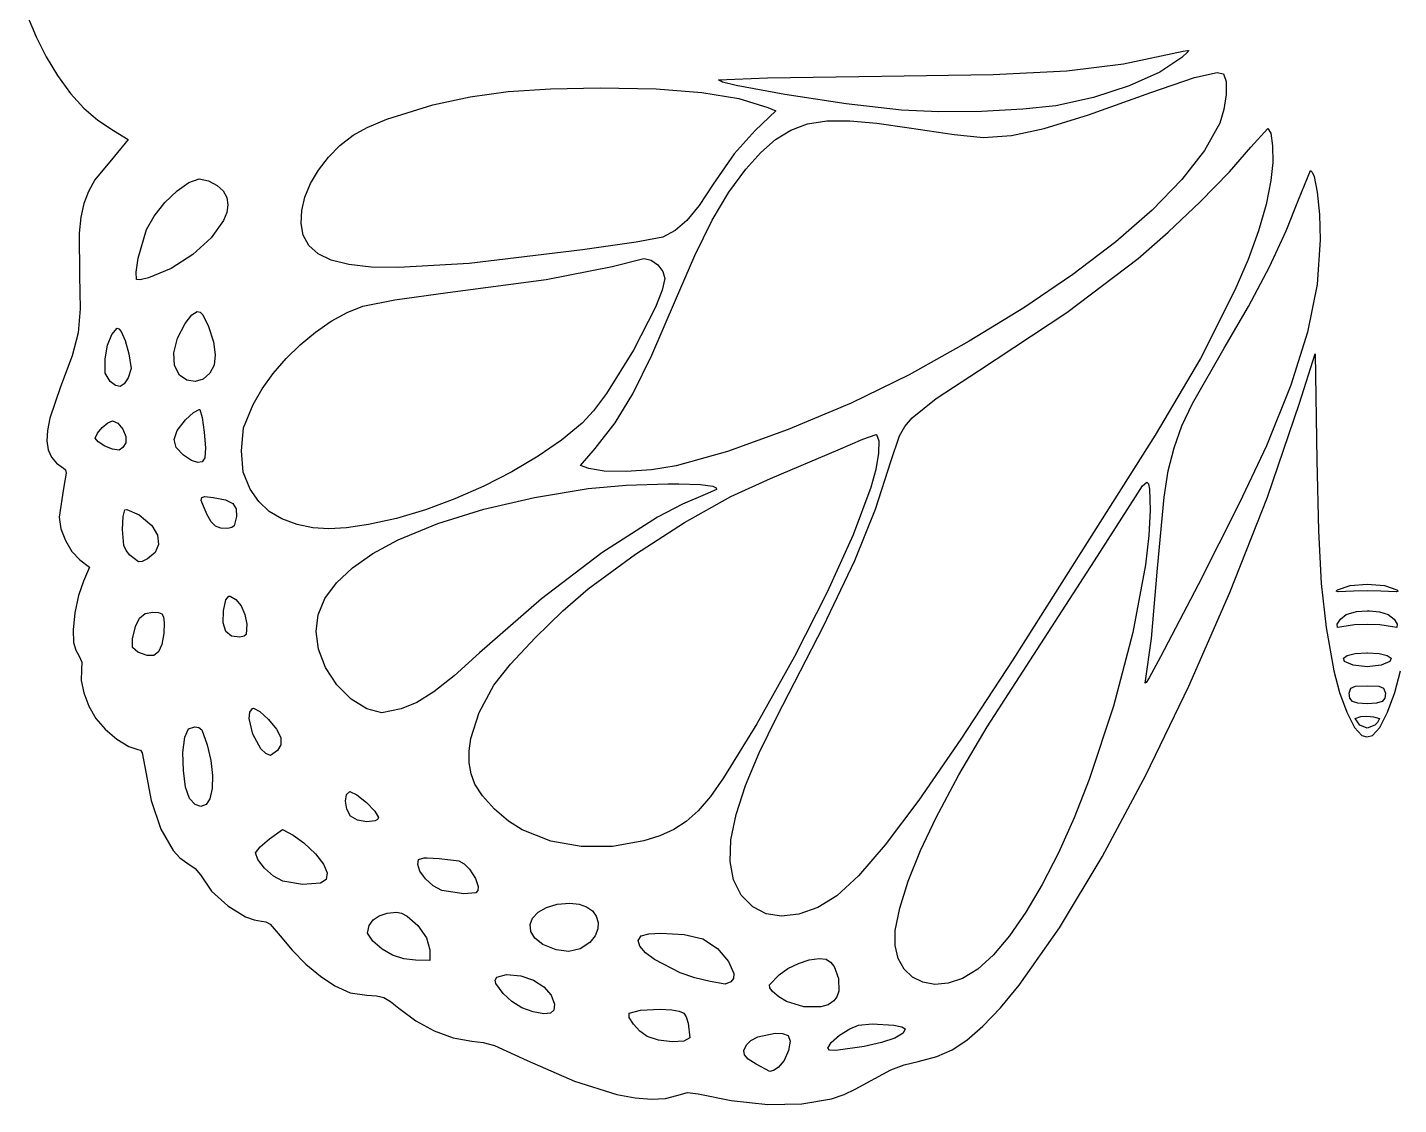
# Model space of a CAD drawing. Extents: x -58 to 268, y 39 to 258.
# Drawn here: x -20.5 to 107.9, y 39.5 to 140.3 of the extents above; entities that cross this region are included whole.
import ezdxf

# ---------------------------------------------------------------- set-up
doc = ezdxf.new("R2010")
doc.units = 0

msp = doc.modelspace()

# ---------------------------------------------------------------- linework, layer by layer
at = {"layer": 'Layer 1'}
for p, q in [((-20.465568, 141.364289), (-19.660379, 139.425101)), ((-19.660379, 139.425101), (-18.717981, 137.564157)), ((-18.717981, 137.564157), (-17.643197, 135.798479)), ((82.164365, 136.910776), (87.775624, 138.082716)), ((87.634513, 137.500632), (85.568586, 136.130642)), ((88.227721, 138.047786), (87.634513, 137.500632)), ((87.775624, 138.082716), (88.163679, 138.162091)), ((88.163679, 138.162091), (88.275292, 138.148373)), ((88.163679, 138.162091), (88.163679, 138.162091)), ((88.275292, 138.148373), (88.227721, 138.047786)), ((69.961877, 135.898924), (76.862657, 136.235087)), ((76.862657, 136.235087), (82.164365, 136.910776)), ((85.568586, 136.130642), (82.702033, 134.838491)), ((-17.643197, 135.798479), (-16.420315, 134.110536)), ((44.242846, 135.410424), (48.828343, 135.592551)), ((44.615743, 135.188915), (44.242846, 135.410424)), ((45.918952, 134.85895), (44.615743, 135.188915)), ((50.467243, 134.014292), (45.918952, 134.85895)), ((48.828343, 135.592551), (59.553402, 135.745563)), ((59.553402, 135.745563), (69.961877, 135.898924)), ((82.702033, 134.838491), (79.351615, 133.746317)), ((84.750554, 134.228618), (88.812596, 135.630166)), ((88.812596, 135.630166), (90.959443, 136.098341)), ((90.959443, 136.098341), (91.550346, 135.94841)), ((90.959443, 136.098341), (90.959443, 136.098341)), ((91.550346, 135.94841), (91.784018, 135.233955)), ((91.784018, 135.233955), (91.786886, 134.017455)), ((-16.420315, 134.110536), (-15.192157, 132.740421)), ((17.502289, 133.073271), (21.005607, 133.809522)), ((21.005607, 133.809522), (24.560706, 134.295475)), ((24.560706, 134.295475), (28.50243, 134.564996)), ((28.50243, 134.564996), (33.165624, 134.651952)), ((33.165624, 134.651952), (38.399024, 134.548638)), ((33.165624, 134.651952), (33.165624, 134.651952)), ((38.399024, 134.548638), (42.692402, 134.21506)), ((42.692402, 134.21506), (46.151453, 133.639112)), ((46.151453, 133.639112), (48.881874, 132.808688)), ((56.189585, 133.157735), (50.467243, 134.014292)), ((79.351615, 133.746317), (75.834096, 132.976257)), ((78.908744, 132.139029), (84.750554, 134.228618)), ((91.786886, 134.017455), (91.583289, 132.6177)), ((-15.192157, 132.740421), (-13.882036, 131.611695)), ((13.200503, 131.720585), (17.502289, 133.073271)), ((49.631527, 132.508827), (47.67361, 130.656743)), ((48.881874, 132.808688), (49.631527, 132.508827)), ((61.387846, 132.570563), (56.189585, 133.157735)), ((64.871817, 132.419723), (61.387846, 132.570563)), ((68.876412, 132.448857), (64.871817, 132.419723)), ((72.748286, 132.640268), (68.876412, 132.448857)), ((75.834096, 132.976257), (72.748286, 132.640268)), ((91.583289, 132.6177), (91.197568, 131.353479)), ((-13.882036, 131.611695), (-12.413266, 130.647924)), ((11.344186, 130.942419), (13.200503, 131.720585)), ((51.018925, 130.703339), (52.597291, 131.273245)), ((52.597291, 131.273245), (54.409067, 131.555524)), ((54.409067, 131.555524), (56.541755, 131.572003)), ((56.541755, 131.572003), (59.082853, 131.344508)), ((59.082853, 131.344508), (62.11986, 130.894868)), ((74.757826, 130.848871), (78.908744, 132.139029)), ((91.197568, 131.353479), (89.772262, 128.785356)), ((-12.413266, 130.647924), (-11.028613, 129.827716)), ((-11.028613, 129.827716), (-12.307433, 128.257854)), ((8.80364, 129.261987), (10.041039, 130.23341)), ((10.041039, 130.23341), (11.344186, 130.942419)), ((47.67361, 130.656743), (45.713411, 128.484851)), ((48.212432, 128.613339), (49.586472, 129.82398)), ((49.586472, 129.82398), (51.018925, 130.703339)), ((62.11986, 130.894868), (66.329709, 130.273144)), ((66.329709, 130.273144), (69.078402, 130.012924)), ((69.078402, 130.012924), (71.685235, 130.194664)), ((71.685235, 130.194664), (74.757826, 130.848871)), ((94.099166, 129.095702), (95.704304, 130.859591)), ((95.704304, 130.859591), (95.987829, 130.401939)), ((95.704304, 130.859591), (95.704304, 130.859591)), ((95.987829, 130.401939), (96.141454, 129.232022)), ((7.713578, 128.155652), (8.80364, 129.261987)), ((45.713411, 128.484851), (43.748957, 125.638479)), ((46.809304, 127.049591), (48.212432, 128.613339)), ((89.772262, 128.785356), (87.649651, 126.056784)), ((92.087005, 126.784345), (94.099166, 129.095702)), ((96.141454, 129.232022), (96.147059, 127.654396)), ((-12.307433, 128.257854), (-14.141693, 126.029606)), ((6.790328, 126.953382), (7.713578, 128.155652)), ((96.147059, 127.654396), (95.986527, 125.973618)), ((-14.141693, 126.029606), (-14.751119, 124.959423)), ((-5.357711, 125.779591), (-4.378752, 126.141188)), ((-4.378752, 126.141188), (-3.505627, 125.938341)), ((-4.378752, 126.141188), (-4.378752, 126.141188)), ((-3.505627, 125.938341), (-2.688316, 125.507353)), ((6.053366, 125.694153), (6.790328, 126.953382)), ((45.216688, 124.89139), (46.809304, 127.049591)), ((87.649651, 126.056784), (84.862287, 123.194048)), ((89.3547, 123.979946), (92.087005, 126.784345)), ((95.986527, 125.973618), (95.528057, 123.718408)), ((98.552985, 124.156813), (99.673054, 126.908479)), ((99.673054, 126.908479), (99.850444, 126.762938)), ((99.673054, 126.908479), (99.673054, 126.908479)), ((99.850444, 126.762938), (100.021465, 126.351055)), ((100.021465, 126.351055), (100.322549, 124.880461)), ((-14.751119, 124.959423), (-15.184604, 123.81943)), ((-7.596555, 123.906194), (-6.456609, 125.019164)), ((-6.456609, 125.019164), (-5.357711, 125.779591)), ((-2.688316, 125.507353), (-2.123059, 125.000367)), ((-2.123059, 125.000367), (-1.794886, 124.400128)), ((5.522169, 124.41694), (6.053366, 125.694153)), ((43.748957, 125.638479), (42.429691, 123.645801)), ((43.660512, 122.261795), (45.216688, 124.89139)), ((100.322549, 124.880461), (100.532601, 122.801099)), ((-15.184604, 123.81943), (-15.464046, 122.535298)), ((-8.607061, 122.629696), (-7.596555, 123.906194)), ((-1.688822, 123.689382), (-1.799144, 122.990577)), ((-1.794886, 124.400128), (-1.688822, 123.689382)), ((5.21621, 123.16072), (5.522169, 124.41694)), ((42.429691, 123.645801), (41.278861, 122.232353)), ((86.355408, 121.129483), (89.3547, 123.979946)), ((95.528057, 123.718408), (94.811344, 121.252318)), ((97.418562, 121.27069), (98.552985, 124.156813)), ((-15.464046, 122.535298), (-15.611342, 121.032701)), ((-9.317641, 121.378688), (-8.607061, 122.629696)), ((-2.114553, 122.227443), (-3.267284, 120.612197)), ((-1.799144, 122.990577), (-2.114553, 122.227443)), ((5.154967, 121.964468), (5.21621, 123.16072)), ((41.278861, 122.232353), (40.185684, 121.280631)), ((42.029497, 118.956932), (43.660512, 122.261795)), ((84.862287, 123.194048), (81.442719, 120.223434)), ((100.532601, 122.801099), (100.607916, 120.417368)), ((-15.611342, 121.032701), (-15.597086, 117.074799)), ((-10.080015, 118.69046), (-9.317641, 121.378688)), ((5.357914, 120.86716), (5.154967, 121.964468)), ((5.87678, 119.894927), (5.357914, 120.86716)), ((40.185684, 121.280631), (39.039374, 120.673132)), ((83.542291, 118.679938), (86.355408, 121.129483)), ((94.811344, 121.252318), (93.837448, 118.577424)), ((95.833474, 117.896552), (97.418562, 121.27069)), ((-3.267284, 120.612197), (-4.960314, 119.051672)), ((6.745899, 119.114822), (5.87678, 119.894927)), ((31.514433, 119.475307), (20.888956, 118.194868)), ((36.534873, 120.203389), (31.514433, 119.475307)), ((39.039374, 120.673132), (36.534873, 120.203389)), ((81.442719, 120.223434), (77.423497, 117.171229)), ((100.607916, 120.417368), (100.314225, 116.239291)), ((-10.285099, 117.400358), (-10.080015, 118.69046)), ((-4.960314, 119.051672), (-7.006947, 117.753896)), ((7.99336, 118.521953), (6.745899, 119.114822)), ((9.647255, 118.111425), (7.99336, 118.521953)), ((20.888956, 118.194868), (14.286701, 117.817823)), ((34.294513, 117.921466), (37.125554, 118.635841)), ((37.125554, 118.635841), (37.284304, 118.662299)), ((37.284304, 118.662299), (37.939573, 118.507032)), ((37.284304, 118.662299), (37.284304, 118.662299)), ((37.939573, 118.507032), (38.569332, 118.067747)), ((40.21236, 114.772924), (42.029497, 118.956932)), ((76.853986, 113.632282), (83.542291, 118.679938)), ((93.837448, 118.577424), (92.607434, 115.6958)), ((-15.597086, 117.074799), (-15.531231, 113.95607)), ((-10.261322, 116.695563), (-10.285099, 117.400358)), ((-9.124492, 116.867812), (-9.899252, 116.665095)), ((-7.006947, 117.753896), (-9.124492, 116.867812)), ((11.735672, 117.878346), (9.647255, 118.111425)), ((14.286701, 117.817823), (11.735672, 117.878346)), ((28.114484, 116.704894), (34.294513, 117.921466)), ((38.569332, 118.067747), (39.041647, 117.460512)), ((39.041647, 117.460512), (39.224582, 116.801396)), ((77.423497, 117.171229), (72.83717, 114.063718)), ((93.872916, 114.184298), (95.833474, 117.896552)), ((-9.899252, 116.665095), (-10.261322, 116.695563)), ((18.9134, 115.487299), (28.114484, 116.704894)), ((38.989707, 115.699886), (38.360747, 114.107129)), ((39.224582, 116.801396), (38.989707, 115.699886)), ((92.607434, 115.6958), (89.383297, 109.320656)), ((100.314225, 116.239291), (99.416993, 111.782162)), ((10.931803, 114.217299), (13.943041, 114.812822)), ((13.943041, 114.812822), (18.9134, 115.487299)), ((38.007093, 109.631977), (40.21236, 114.772924)), ((-15.531231, 113.95607), (-15.711862, 111.726695)), ((-5.68403, 112.594521), (-5.062682, 113.38568)), ((-5.062682, 113.38568), (-4.57278, 113.705771)), ((-4.57278, 113.705771), (-4.301319, 113.659347)), ((-4.57278, 113.705771), (-4.57278, 113.705771)), ((-4.301319, 113.659347), (-4.045187, 113.412372)), ((-4.045187, 113.412372), (-3.514447, 112.312299)), ((7.987976, 112.793838), (9.473792, 113.619361)), ((9.473792, 113.619361), (10.931803, 114.217299)), ((38.360747, 114.107129), (36.289221, 110.092183)), ((72.83717, 114.063718), (67.716289, 110.927188)), ((68.610971, 108.149521), (76.853986, 113.632282)), ((91.612082, 110.283827), (93.872916, 114.184298)), ((-15.711862, 111.726695), (-16.278282, 109.569636)), ((-12.563197, 111.553827), (-12.069308, 112.144729)), ((-12.069308, 112.144729), (-11.897049, 112.089296)), ((-12.069308, 112.144729), (-12.069308, 112.144729)), ((-11.897049, 112.089296), (-11.681252, 111.827229)), ((-11.681252, 111.827229), (-11.314215, 111.009606)), ((-6.399618, 111.231085), (-5.68403, 112.594521)), ((-3.514447, 112.312299), (-3.051581, 110.861857)), ((5.088417, 110.599208), (6.513228, 111.775523)), ((6.513228, 111.775523), (7.987976, 112.793838)), ((99.416993, 111.782162), (97.858452, 106.822809)), ((-13.198197, 109.27841), (-12.960633, 110.563276)), ((-12.960633, 110.563276), (-12.563197, 111.553827)), ((-11.314215, 111.009606), (-10.958058, 109.763479)), ((-6.741467, 109.858024), (-6.399618, 111.231085)), ((-3.051581, 110.861857), (-2.874211, 109.665535)), ((3.752415, 109.299685), (5.088417, 110.599208)), ((67.716289, 110.927188), (62.093402, 107.787924)), ((-16.278282, 109.569636), (-17.369794, 106.667854)), ((-13.184191, 107.946957), (-13.198197, 109.27841)), ((-10.958058, 109.763479), (-10.753648, 108.370526)), ((-6.691299, 108.642742), (-6.741467, 109.858024)), ((-2.874211, 109.665535), (-2.981682, 108.696779)), ((2.544092, 107.911748), (3.752415, 109.299685)), ((36.289221, 110.092183), (33.747302, 106.045177)), ((36.238136, 106.007735), (38.007093, 109.631977)), ((89.383297, 109.320656), (85.147429, 102.143479)), ((88.628761, 105.095862), (91.612082, 110.283827)), ((98.667638, 105.142091), (100.131666, 109.763479)), ((100.131666, 109.763479), (100.272777, 99.779868)), ((-12.704308, 107.170563), (-13.184191, 107.946957)), ((-10.753648, 108.370526), (-11.019794, 107.496882)), ((-6.230836, 107.752646), (-6.691299, 108.642742)), ((-3.373336, 107.929035), (-4.018115, 107.377155)), ((-2.981682, 108.696779), (-3.373336, 107.929035)), ((1.50232, 106.470188), (2.544092, 107.911748)), ((64.633935, 105.568983), (68.610971, 108.149521)), ((-17.369794, 106.667854), (-18.352532, 103.74115)), ((-12.211308, 106.777464), (-12.704308, 107.170563)), ((-11.795154, 106.695377), (-12.211308, 106.777464)), ((-11.412448, 106.932463), (-11.795154, 106.695377)), ((-11.019794, 107.496882), (-11.412448, 106.932463)), ((-5.529319, 107.284307), (-6.230836, 107.752646)), ((-4.764261, 107.160694), (-5.529319, 107.284307)), ((-4.018115, 107.377155), (-4.764261, 107.160694)), ((62.093402, 107.787924), (56.668769, 105.135511)), ((97.858452, 106.822809), (95.580832, 101.138063)), ((0.66597, 105.009799), (1.50232, 106.470188)), ((33.747302, 106.045177), (32.530352, 104.412345)), ((34.579954, 103.297841), (36.238136, 106.007735)), ((62.391458, 103.76914), (64.633935, 105.568983)), ((-5.657572, 103.56341), (-4.903551, 104.267285)), ((-4.903551, 104.267285), (-4.396391, 104.551188)), ((-4.396391, 104.551188), (-4.334655, 104.533549)), ((-4.396391, 104.551188), (-4.396391, 104.551188)), ((-4.334655, 104.533549), (-4.110363, 103.798198)), ((-0.239889, 102.823023), (0.66597, 105.009799)), ((32.530352, 104.412345), (31.472291, 103.254729)), ((56.668769, 105.135511), (50.769079, 102.654489)), ((87.638625, 102.994084), (88.628761, 105.095862)), ((95.645278, 96.34418), (98.667638, 105.142091)), ((-18.352532, 103.74115), (-18.583026, 102.579515)), ((-13.917175, 102.314025), (-13.466237, 102.847517)), ((-13.466237, 102.847517), (-12.929786, 103.295779)), ((-12.929786, 103.295779), (-12.483822, 103.484035)), ((-12.483822, 103.484035), (-11.993602, 103.253286)), ((-12.483822, 103.484035), (-12.483822, 103.484035)), ((-11.993602, 103.253286), (-11.5452, 102.696725)), ((-6.44644, 102.559792), (-5.657572, 103.56341)), ((-4.110363, 103.798198), (-3.910567, 102.412244)), ((-0.418822, 100.679452), (-0.239889, 102.823023)), ((31.472291, 103.254729), (29.562623, 101.681838)), ((32.707013, 100.899938), (34.579954, 103.297841)), ((61.212626, 102.06046), (61.711018, 102.946501)), ((61.711018, 102.946501), (62.391458, 103.76914)), ((86.904998, 100.962627), (87.638625, 102.994084)), ((-18.583026, 102.579515), (-18.638591, 101.594631)), ((-18.638591, 101.594631), (-18.518469, 100.7682)), ((-14.1066, 101.870077), (-13.917175, 102.314025)), ((-13.846793, 101.50125), (-14.1066, 101.870077)), ((-13.227837, 101.109134), (-13.846793, 101.50125)), ((-11.5452, 102.696725), (-11.259633, 102.017882)), ((-11.259633, 102.017882), (-11.257919, 101.420285)), ((-6.739439, 101.724968), (-6.44644, 102.559792)), ((-6.540011, 100.984748), (-6.739439, 101.724968)), ((-3.910567, 102.412244), (-3.799342, 100.960258)), ((29.562623, 101.681838), (27.347433, 100.154553)), ((50.769079, 102.654489), (45.078929, 100.612494)), ((55.443541, 100.750007), (57.768458, 101.769241)), ((57.768458, 101.769241), (59.006596, 102.187577)), ((59.006596, 102.187577), (59.041874, 102.187577)), ((59.006596, 102.187577), (59.006596, 102.187577)), ((59.041874, 102.187577), (59.256635, 101.614209)), ((59.256635, 101.614209), (59.228662, 100.456982)), ((60.426527, 99.75341), (61.212626, 102.06046)), ((85.147429, 102.143479), (71.821245, 81.108156)), ((-18.518469, 100.7682), (-18.221901, 100.081928)), ((-12.490433, 100.815266), (-13.227837, 101.109134)), ((-11.87528, 100.741188), (-12.490433, 100.815266)), ((-11.532839, 100.966493), (-11.87528, 100.741188)), ((-11.257919, 101.420285), (-11.532839, 100.966493)), ((-5.8516, 100.264938), (-6.540011, 100.984748)), ((-5.113909, 99.773844), (-5.8516, 100.264938)), ((-3.799342, 100.960258), (-3.840766, 100.026813)), ((-0.269787, 98.668303), (-0.418822, 100.679452)), ((27.347433, 100.154553), (24.895103, 98.70531)), ((31.331179, 99.303618), (32.707013, 100.899938)), ((45.078929, 100.612494), (40.282916, 99.27716)), ((49.111179, 98.077716), (55.443541, 100.750007)), ((59.228662, 100.456982), (58.979412, 98.923716)), ((86.369495, 98.808129), (86.904998, 100.962627)), ((95.580832, 101.138063), (93.029262, 95.803734)), ((-18.221901, 100.081928), (-17.748128, 99.517518)), ((-17.748128, 99.517518), (-17.096391, 99.056674)), ((-17.096391, 99.056674), (-16.897314, 98.879412)), ((-16.897314, 98.879412), (-16.829811, 98.572241)), ((-4.520174, 99.56862), (-5.113909, 99.773844)), ((-4.089443, 99.652024), (-4.520174, 99.56862)), ((-3.840766, 100.026813), (-4.089443, 99.652024)), ((32.107291, 99.012577), (31.331179, 99.303618)), ((33.544264, 98.758278), (32.107291, 99.012577)), ((37.970896, 98.901603), (35.611739, 98.724964)), ((40.282916, 99.27716), (37.970896, 98.901603)), ((58.979412, 98.923716), (58.530346, 97.222229)), ((58.966861, 95.213188), (60.426527, 99.75341)), ((100.272777, 99.779868), (100.423461, 93.186834)), ((-16.829811, 98.572241), (-17.087572, 97.134035)), ((0.401387, 97.081118), (-0.269787, 98.668303)), ((24.895103, 98.70531), (22.274018, 97.366546)), ((35.611739, 98.724964), (33.544264, 98.758278)), ((45.393346, 96.399877), (49.111179, 98.077716)), ((83.941946, 97.399315), (84.353679, 97.742577)), ((84.353679, 97.742577), (84.514854, 97.574127)), ((84.353679, 97.742577), (84.353679, 97.742577)), ((85.973735, 96.337231), (86.369495, 98.808129)), ((-17.087572, 97.134035), (-17.484447, 94.452924)), ((-4.1338, 96.291142), (-3.840766, 96.393202)), ((-3.840766, 96.393202), (-3.064655, 96.313827)), ((-3.840766, 96.393202), (-3.840766, 96.393202)), ((-3.064655, 96.313827), (-1.914671, 96.071513)), ((1.197637, 95.911053), (0.401387, 97.081118)), ((22.274018, 97.366546), (19.55256, 96.170697)), ((22.282583, 95.205208), (27.034259, 96.31235)), ((27.034259, 96.31235), (32.036735, 97.134035)), ((32.036735, 97.134035), (35.59793, 97.448706)), ((35.59793, 97.448706), (39.497985, 97.583827)), ((39.497985, 97.583827), (40.521041, 97.583827)), ((39.497985, 97.583827), (39.497985, 97.583827)), ((40.521041, 97.583827), (42.554884, 97.516455)), ((43.008124, 96.587229), (40.881597, 95.677931)), ((41.050892, 93.961195), (45.393346, 96.399877)), ((42.554884, 97.516455), (43.713679, 97.345702)), ((44.071657, 97.057093), (43.008124, 96.587229)), ((43.713679, 97.345702), (44.044182, 97.196729)), ((44.044182, 97.196729), (44.071657, 97.057093)), ((58.530346, 97.222229), (56.873638, 92.791545)), ((79.458888, 90.360702), (83.286527, 96.366743)), ((83.286527, 96.366743), (83.941946, 97.399315)), ((84.514854, 97.574127), (84.611597, 97.087014)), ((84.611597, 97.087014), (84.671179, 95.105563)), ((85.367916, 89.672785), (85.973735, 96.337231)), ((92.142462, 87.416174), (95.645278, 96.34418)), ((-11.495374, 94.533698), (-11.328475, 95.132021)), ((-11.328475, 95.132021), (-11.143266, 95.167299)), ((-11.143266, 95.167299), (-10.006561, 94.685836)), ((-11.143266, 95.167299), (-11.143266, 95.167299)), ((-4.193817, 96.010194), (-4.1338, 96.291142)), ((-3.673197, 94.752785), (-4.193817, 96.010194)), ((-1.914671, 96.071513), (-1.234193, 95.743573)), ((-1.234193, 95.743573), (-0.92655, 95.248763)), ((-0.92655, 95.248763), (-0.895072, 94.505841)), ((2.167667, 94.992278), (1.197637, 95.911053)), ((16.799114, 95.150199), (14.082063, 94.337491)), ((19.55256, 96.170697), (16.799114, 95.150199)), ((17.962983, 93.860831), (22.282583, 95.205208)), ((40.881597, 95.677931), (38.532114, 94.445535)), ((57.002657, 90.389406), (58.966861, 95.213188)), ((84.671179, 95.105563), (84.560958, 92.744271)), ((93.029262, 95.803734), (89.157053, 88.122482)), ((-17.484447, 94.452924), (-17.330083, 93.372321)), ((-11.5666, 93.297577), (-11.495374, 94.533698)), ((-10.006561, 94.685836), (-8.814933, 93.667993)), ((-3.251557, 94.024288), (-3.673197, 94.752785)), ((-2.843897, 93.600929), (-3.251557, 94.024288)), ((-0.895072, 94.505841), (-1.095435, 93.646225)), ((3.354784, 94.293305), (2.167667, 94.992278)), ((4.802289, 93.782646), (3.354784, 94.293305)), ((6.271437, 93.475324), (4.802289, 93.782646)), ((11.469789, 93.765007), (9.42503, 93.46689)), ((14.082063, 94.337491), (11.469789, 93.765007)), ((14.256734, 92.327438), (17.962983, 93.860831)), ((38.532114, 94.445535), (33.315967, 91.117651)), ((36.472175, 90.996677), (41.050892, 93.961195)), ((-17.330083, 93.372321), (-16.912961, 92.261331)), ((-11.436174, 91.793337), (-11.5666, 93.297577)), ((-8.814933, 93.667993), (-8.284201, 92.76224)), ((-8.284201, 92.76224), (-8.180638, 91.898123)), ((-2.354794, 93.418358), (-2.843897, 93.600929)), ((-1.688822, 93.412229), (-2.354794, 93.418358)), ((-1.323133, 93.478759), (-1.688822, 93.412229)), ((-1.095435, 93.646225), (-1.323133, 93.478759)), ((7.752298, 93.370201), (6.271437, 93.475324)), ((9.42503, 93.46689), (7.752298, 93.370201)), ((56.873638, 92.791545), (54.439581, 87.422993)), ((84.560958, 92.744271), (84.242409, 89.996863)), ((100.423461, 93.186834), (100.699221, 88.233849)), ((-16.912961, 92.261331), (-16.296513, 91.249541)), ((-16.296513, 91.249541), (-15.544169, 90.466535)), ((-11.223914, 91.334254), (-11.436174, 91.793337)), ((-10.869863, 90.916327), (-11.223914, 91.334254)), ((-8.180638, 91.898123), (-8.495647, 91.138421)), ((11.894425, 91.051757), (14.256734, 92.327438)), ((-15.544169, 90.466535), (-14.653405, 89.769799)), ((-10.056559, 90.269556), (-10.869863, 90.916327)), ((-9.714917, 90.3084), (-10.056559, 90.269556)), ((-9.220627, 90.54591), (-9.714917, 90.3084)), ((-8.495647, 91.138421), (-9.220627, 90.54591)), ((9.963938, 89.713878), (11.894425, 91.051757)), ((33.315967, 91.117651), (27.663051, 86.81598)), ((32.045554, 87.741327), (36.472175, 90.996677)), ((54.080301, 84.265838), (57.002657, 90.389406)), ((69.419223, 74.831254), (79.458888, 90.360702)), ((84.242409, 89.996863), (83.053012, 83.664811)), ((-14.653405, 89.769799), (-15.21785, 88.48216)), ((8.46541, 88.314057), (9.963938, 89.713878)), ((84.799386, 83.114725), (85.367916, 89.672785)), ((-15.21785, 88.48216), (-15.671182, 87.127427)), ((7.398977, 86.852548), (8.46541, 88.314057)), ((29.666685, 85.683268), (32.045554, 87.741327)), ((54.439581, 87.422993), (51.378615, 81.428678)), ((89.157053, 88.122482), (85.654668, 81.39718)), ((88.301701, 78.638324), (92.142462, 87.416174)), ((100.699221, 88.233849), (101.165249, 84.130419)), ((102.101754, 87.536464), (102.221874, 87.670771)), ((102.290022, 87.468663), (102.101754, 87.536464)), ((102.221874, 87.670771), (103.397981, 88.058356)), ((103.721179, 87.520841), (102.290022, 87.468663)), ((103.397981, 88.058356), (104.999999, 88.199938)), ((104.988659, 87.557323), (103.721179, 87.520841)), ((106.278818, 87.520841), (104.988659, 87.557323)), ((104.999999, 88.199938), (106.602016, 88.058356)), ((104.999999, 88.199938), (104.999999, 88.199938)), ((107.709975, 87.468663), (106.278818, 87.520841)), ((106.602016, 88.058356), (107.778124, 87.670771)), ((107.898244, 87.536464), (107.709975, 87.468663)), ((107.778124, 87.670771), (107.898244, 87.536464)), ((-15.671182, 87.127427), (-16.012855, 85.501374)), ((-2.112155, 85.704035), (-1.897317, 86.730505)), ((-1.897317, 86.730505), (-1.591808, 87.071049)), ((-1.591808, 87.071049), (-1.477155, 87.062229)), ((-1.591808, 87.071049), (-1.591808, 87.071049)), ((-1.477155, 87.062229), (-0.940889, 86.760458)), ((-0.940889, 86.760458), (-0.4584, 86.144959)), ((-0.4584, 86.144959), (-0.097232, 85.331046)), ((6.764777, 85.329606), (7.398977, 86.852548)), ((27.663051, 86.81598), (21.876734, 81.752924)), ((-16.012855, 85.501374), (-16.190741, 83.92594)), ((-10.355455, 84.230684), (-9.973445, 85.000483)), ((-9.973445, 85.000483), (-9.444331, 85.429732)), ((-9.444331, 85.429732), (-8.735558, 85.562924)), ((-8.735558, 85.562924), (-8.192259, 85.538249)), ((-8.735558, 85.562924), (-8.735558, 85.562924)), ((-8.192259, 85.538249), (-7.885988, 85.414811)), ((-7.885988, 85.414811), (-7.735508, 85.118484)), ((-7.735508, 85.118484), (-7.659586, 84.575146)), ((-2.140647, 84.57395), (-2.112155, 85.704035)), ((-0.097232, 85.331046), (0.075067, 84.434035)), ((6.562947, 83.745486), (6.764777, 85.329606)), ((27.089308, 83.171813), (29.666685, 85.683268)), ((102.197299, 84.451047), (102.487345, 84.923603)), ((102.487345, 84.923603), (103.024443, 85.342438)), ((103.024443, 85.342438), (103.995535, 85.637924)), ((103.995535, 85.637924), (104.999999, 85.704035)), ((104.999999, 85.704035), (105.211666, 85.695216)), ((104.999999, 85.704035), (104.999999, 85.704035)), ((105.211666, 85.695216), (105.211666, 85.704035)), ((105.211666, 85.704035), (106.159532, 85.608339)), ((106.159532, 85.608339), (106.975554, 85.342438)), ((106.975554, 85.342438), (107.512652, 84.923603)), ((107.512652, 84.923603), (107.802698, 84.451047)), ((-16.190741, 83.92594), (-16.152711, 82.723063)), ((-10.622919, 83.075841), (-10.355455, 84.230684)), ((-7.685109, 83.566645), (-7.880072, 82.529035)), ((-7.659586, 84.575146), (-7.685109, 83.566645)), ((-1.882733, 83.769334), (-2.140647, 84.57395)), ((-1.353679, 83.312502), (-1.882733, 83.769334)), ((0.021223, 83.475196), (-0.184259, 83.302909)), ((0.075067, 84.434035), (0.021223, 83.475196)), ((6.793623, 82.100442), (6.562947, 83.745486)), ((49.746179, 75.826257), (54.080301, 84.265838)), ((83.053012, 83.664811), (81.248359, 76.751642)), ((101.165249, 84.130419), (101.886735, 80.086049)), ((102.223811, 84.133145), (102.197299, 84.451047)), ((102.636388, 84.178271), (102.223811, 84.133145)), ((103.808295, 84.385649), (102.636388, 84.178271)), ((104.999999, 84.416396), (103.808295, 84.385649)), ((106.193224, 84.392611), (104.999999, 84.416396)), ((107.36361, 84.178271), (106.193224, 84.392611)), ((107.776186, 84.133145), (107.36361, 84.178271)), ((107.802698, 84.451047), (107.776186, 84.133145)), ((-16.152711, 82.723063), (-15.933121, 82.009308)), ((-10.621219, 82.264663), (-10.622919, 83.075841)), ((-10.111391, 81.832299), (-10.621219, 82.264663)), ((-7.880072, 82.529035), (-8.190068, 81.848901)), ((-0.568752, 83.225771), (-1.353679, 83.312502)), ((-0.184259, 83.302909), (-0.568752, 83.225771)), ((24.785194, 80.689542), (27.089308, 83.171813)), ((84.212568, 78.930702), (84.799386, 83.114725)), ((-15.933121, 82.009308), (-15.614725, 81.453063)), ((-15.614725, 81.453063), (-15.373555, 80.897183)), ((-15.373555, 80.897183), (-15.394238, 80.156604)), ((-9.261042, 81.515733), (-10.111391, 81.832299)), ((-8.635496, 81.5162), (-9.261042, 81.515733)), ((-8.190068, 81.848901), (-8.635496, 81.5162)), ((7.456942, 80.394729), (6.793623, 82.100442)), ((21.876734, 81.752924), (19.496353, 79.612623)), ((51.378615, 81.428678), (47.841179, 75.120702)), ((71.821245, 81.108156), (66.932075, 73.669216)), ((85.654668, 81.39718), (84.570429, 79.425159)), ((102.770731, 81.258261), (103.122875, 81.513064)), ((102.874513, 80.941535), (102.770731, 81.258261)), ((103.693862, 80.614993), (102.874513, 80.941535)), ((103.122875, 81.513064), (103.875594, 81.684949)), ((103.875594, 81.684949), (104.973541, 81.752924)), ((104.973541, 81.752924), (105.026457, 81.752924)), ((104.973541, 81.752924), (104.973541, 81.752924)), ((105.026457, 81.752924), (106.124403, 81.684949)), ((106.124403, 81.684949), (106.877123, 81.513064)), ((107.125485, 80.941535), (106.305924, 80.615146)), ((106.877123, 81.513064), (107.229267, 81.258261)), ((107.229267, 81.258261), (107.125485, 80.941535)), ((-15.394238, 80.156604), (-15.424064, 79.162404)), ((8.52375, 78.762396), (7.456942, 80.394729)), ((19.496353, 79.612623), (17.586543, 78.102713)), ((23.226109, 78.719035), (24.785194, 80.689542)), ((101.886735, 80.086049), (102.413962, 78.037748)), ((104.999999, 80.438827), (103.693862, 80.614993)), ((106.305924, 80.615146), (104.999999, 80.438827)), ((107.586035, 78.037748), (108.113263, 80.086049)), ((-15.424064, 79.162404), (-15.186974, 77.997962)), ((9.859461, 77.427038), (8.52375, 78.762396)), ((21.824177, 76.169187), (23.226109, 78.719035)), ((84.287494, 78.967431), (84.212568, 78.930702)), ((84.265507, 70.290885), (88.301701, 78.638324)), ((84.570429, 79.425159), (84.287494, 78.967431)), ((103.297846, 77.969382), (103.465703, 78.458891)), ((103.465703, 78.458891), (103.897249, 78.648216)), ((103.897249, 78.648216), (104.999999, 78.657299)), ((104.999999, 78.657299), (106.093882, 78.642418)), ((104.999999, 78.657299), (104.999999, 78.657299)), ((106.093882, 78.642418), (106.508929, 78.459194)), ((106.508929, 78.459194), (106.702152, 77.969382)), ((-15.186974, 77.997962), (-14.716173, 76.775133)), ((11.31242, 76.510578), (9.859461, 77.427038)), ((15.98518, 77.108221), (14.530137, 76.514174)), ((17.586543, 78.102713), (15.98518, 77.108221)), ((102.413962, 78.037748), (103.086845, 76.197209)), ((103.363357, 77.503157), (103.297846, 77.969382)), ((103.614391, 77.212774), (103.363357, 77.503157)), ((104.13269, 77.055957), (103.614391, 77.212774)), ((104.999999, 76.990424), (104.13269, 77.055957)), ((105.867307, 77.055957), (104.999999, 76.990424)), ((106.385607, 77.212774), (105.867307, 77.055957)), ((106.63664, 77.503157), (106.385607, 77.212774)), ((106.702152, 77.969382), (106.63664, 77.503157)), ((106.913153, 76.197209), (107.586035, 78.037748)), ((-14.716173, 76.775133), (-14.044863, 75.605771)), ((0.297889, 75.613452), (0.353329, 76.190769)), ((0.353329, 76.190769), (0.604234, 76.549452)), ((0.604234, 76.549452), (0.701248, 76.57591)), ((0.701248, 76.57591), (1.311236, 76.260767)), ((0.701248, 76.57591), (0.701248, 76.57591)), ((1.311236, 76.260767), (2.114703, 75.51838)), ((12.73097, 76.134938), (11.31242, 76.510578)), ((14.530137, 76.514174), (12.73097, 76.134938)), ((21.045914, 73.728866), (21.824177, 76.169187)), ((48.061544, 72.400616), (49.746179, 75.826257)), ((81.248359, 76.751642), (78.973818, 69.899591)), ((103.086845, 76.197209), (103.812312, 74.78194)), ((103.862291, 75.605771), (104.39085, 75.796053)), ((104.39085, 75.796053), (104.975987, 75.823525)), ((104.975987, 75.823525), (105.580154, 75.779898)), ((105.580154, 75.779898), (106.137707, 75.605771)), ((106.187686, 74.78194), (106.913153, 76.197209)), ((-14.044863, 75.605771), (-13.184809, 74.620179)), ((-13.184809, 74.620179), (-12.079411, 73.688262)), ((-5.719308, 73.850702), (-5.37597, 74.639981)), ((-5.37597, 74.639981), (-4.775627, 74.838479)), ((-4.775627, 74.838479), (-4.400798, 74.781409)), ((-4.775627, 74.838479), (-4.775627, 74.838479)), ((-4.400798, 74.781409), (-4.128241, 74.545179)), ((-4.128241, 74.545179), (-3.62028, 73.145146)), ((0.6468, 74.131421), (0.297889, 75.613452)), ((2.114703, 75.51838), (2.850853, 74.616841)), ((2.850853, 74.616841), (3.258887, 73.824243)), ((47.841179, 75.120702), (44.730767, 70.046027)), ((66.761519, 70.335767), (69.419223, 74.831254)), ((103.812312, 74.78194), (104.497291, 74.009452)), ((104.311732, 74.989955), (103.862291, 75.605771)), ((105.008818, 74.697368), (104.311732, 74.989955)), ((105.709248, 74.990164), (105.008818, 74.697368)), ((105.502707, 74.009452), (106.187686, 74.78194)), ((105.974969, 75.241107), (105.709248, 74.990164)), ((106.137707, 75.605771), (105.974969, 75.241107)), ((106.137707, 75.605771), (106.137707, 75.605771)), ((-12.079411, 73.688262), (-10.977782, 72.994109)), ((-5.898647, 72.437727), (-5.719308, 73.850702)), ((1.397762, 72.760386), (0.6468, 74.131421)), ((3.258887, 73.824243), (3.275598, 73.155868)), ((20.895168, 72.573173), (21.045914, 73.728866)), ((66.932075, 73.669216), (63.003505, 67.971751)), ((104.497291, 74.009452), (104.950881, 73.890094)), ((104.950881, 73.890094), (105.502707, 74.009452)), ((-10.977782, 72.994109), (-10.12903, 72.721813)), ((-10.12903, 72.721813), (-9.889068, 72.645385)), ((-9.889068, 72.645385), (-9.71077, 72.382773)), ((-9.71077, 72.382773), (-9.458752, 71.099035)), ((-5.864571, 70.746043), (-5.898647, 72.437727)), ((-3.62028, 73.145146), (-3.296691, 71.681959)), ((1.844884, 72.321811), (1.397762, 72.760386)), ((2.297567, 72.157368), (1.844884, 72.321811)), ((2.967845, 72.624799), (2.297567, 72.157368)), ((3.275598, 73.155868), (2.967845, 72.624799)), ((20.905751, 71.472935), (20.895168, 72.573173)), ((46.779768, 69.338158), (48.061544, 72.400616)), ((-9.458752, 71.099035), (-8.875667, 67.922833)), ((-5.64762, 69.173529), (-5.864571, 70.746043)), ((-3.296691, 71.681959), (-3.143706, 70.278852)), ((21.079468, 70.437511), (20.905751, 71.472935)), ((-3.143706, 70.278852), (-3.167271, 69.043301)), ((21.418123, 69.476257), (21.079468, 70.437511)), ((22.147229, 68.357429), (21.418123, 69.476257)), ((44.730767, 70.046027), (43.485989, 68.294076)), ((45.899451, 66.627751), (46.779768, 69.338158)), ((64.606943, 66.283618), (66.761519, 70.335767)), ((78.973818, 69.899591), (77.549777, 66.305045)), ((80.176394, 62.654108), (84.265507, 70.290885)), ((-5.278336, 68.118063), (-5.64762, 69.173529)), ((-4.76266, 67.567683), (-5.278336, 68.118063)), ((-3.373336, 68.082785), (-3.73442, 67.548688)), ((-3.167271, 69.043301), (-3.373336, 68.082785)), ((9.318177, 67.868302), (9.416083, 68.504237)), ((9.416083, 68.504237), (9.741178, 68.770702)), ((9.741178, 68.770702), (10.393952, 68.46242)), ((9.741178, 68.770702), (9.741178, 68.770702)), ((10.393952, 68.46242), (11.289601, 67.746505)), ((23.279159, 67.124815), (22.147229, 68.357429)), ((43.485989, 68.294076), (42.344251, 66.958048)), ((-8.875667, 67.922833), (-7.972161, 65.242851)), ((-4.222775, 67.377439), (-4.76266, 67.567683)), ((-3.73442, 67.548688), (-4.222775, 67.377439)), ((9.442796, 67.108098), (9.318177, 67.868302)), ((9.785275, 66.468827), (9.442796, 67.108098)), ((11.289601, 67.746505), (12.081316, 66.936351)), ((12.081316, 66.936351), (12.422289, 66.345354)), ((24.591821, 65.99195), (23.279159, 67.124815)), ((42.344251, 66.958048), (41.22762, 65.957191)), ((63.003505, 67.971751), (59.869023, 63.782511)), ((10.439018, 66.097255), (9.785275, 66.468827)), ((11.318635, 65.942501), (10.439018, 66.097255)), ((12.090826, 66.020042), (11.318635, 65.942501)), ((12.33248, 66.150759), (12.090826, 66.020042)), ((12.422289, 66.345354), (12.33248, 66.150759)), ((25.863123, 65.172368), (24.591821, 65.99195)), ((41.22762, 65.957191), (40.058162, 65.210753)), ((45.419194, 64.258264), (45.899451, 66.627751)), ((63.166141, 63.245161), (64.606943, 66.283618)), ((77.549777, 66.305045), (76.074853, 63.0187)), ((-7.972161, 65.242851), (-6.828582, 63.242003)), ((1.320433, 63.602241), (2.200553, 64.343341)), ((2.200553, 64.343341), (3.417637, 65.225285)), ((3.417637, 65.225285), (4.405414, 64.687299)), ((3.417637, 65.225285), (3.417637, 65.225285)), ((4.405414, 64.687299), (5.427687, 63.954922)), ((28.548161, 64.1346), (25.863123, 65.172368)), ((38.757942, 64.637984), (37.249027, 64.158132)), ((40.058162, 65.210753), (38.757942, 64.637984)), ((45.337597, 62.218566), (45.419194, 64.258264)), ((-6.828582, 63.242003), (-6.191875, 62.553414)), ((0.904095, 63.046882), (1.320433, 63.602241)), ((1.099378, 62.409334), (0.904095, 63.046882)), ((5.427687, 63.954922), (6.504442, 62.941049)), ((6.504442, 62.941049), (7.26232, 61.961362)), ((31.400468, 63.613818), (28.548161, 64.1346)), ((34.330579, 63.618753), (31.400468, 63.613818)), ((37.249027, 64.158132), (34.330579, 63.618753)), ((59.869023, 63.782511), (57.362119, 60.868242)), ((62.02024, 60.394132), (63.166141, 63.245161)), ((76.074853, 63.0187), (74.566097, 60.067341)), ((-6.191875, 62.553414), (-5.52528, 62.103202)), ((-5.52528, 62.103202), (-4.758228, 61.581173)), ((1.733454, 61.599985), (1.099378, 62.409334)), ((7.26232, 61.961362), (7.601454, 61.146254)), ((16.091178, 61.944452), (16.169121, 62.413525)), ((16.289317, 61.303984), (16.091178, 61.944452)), ((16.169121, 62.413525), (16.673262, 62.570632)), ((16.673262, 62.570632), (16.955484, 62.570632)), ((16.673262, 62.570632), (16.673262, 62.570632)), ((16.955484, 62.570632), (18.102012, 62.517716)), ((18.102012, 62.517716), (19.923894, 62.280172)), ((19.923894, 62.280172), (20.427552, 61.992005)), ((20.427552, 61.992005), (20.924234, 61.49466)), ((45.653259, 60.497524), (45.337597, 62.218566)), ((76.176875, 56.008247), (80.176394, 62.654108)), ((-4.758228, 61.581173), (-4.2641, 60.974313)), ((-4.2641, 60.974313), (-3.230433, 59.456432)), ((2.590056, 60.846012), (1.733454, 61.599985)), ((3.452914, 60.374591), (2.590056, 60.846012)), ((5.281093, 60.065831), (3.452914, 60.374591)), ((7.51335, 60.542832), (6.989512, 60.198202)), ((7.601454, 61.146254), (7.51335, 60.542832)), ((16.807698, 60.599074), (16.289317, 61.303984)), ((17.532263, 59.953901), (16.807698, 60.599074)), ((20.924234, 61.49466), (21.497738, 60.644474)), ((21.497738, 60.644474), (21.735623, 59.880702)), ((46.364781, 59.084006), (45.653259, 60.497524)), ((57.362119, 60.868242), (55.316282, 58.995691)), ((61.21519, 57.857446), (62.02024, 60.394132)), ((-3.230433, 59.456432), (-1.713005, 58.064957)), ((6.989512, 60.198202), (5.281093, 60.065831)), ((18.348956, 59.492646), (17.532263, 59.953901)), ((20.395067, 59.192785), (18.348956, 59.492646)), ((21.531954, 59.286478), (20.395067, 59.192785)), ((21.701139, 59.496338), (21.531954, 59.286478)), ((21.735623, 59.880702), (21.701139, 59.496338)), ((47.470763, 57.966882), (46.364781, 59.084006)), ((74.566097, 60.067341), (73.040561, 57.477758)), ((-1.713005, 58.064957), (-0.037964, 57.045573)), ((27.367866, 57.479237), (28.141491, 57.923838)), ((28.141491, 57.923838), (29.13935, 58.22052)), ((29.13935, 58.22052), (30.334582, 58.328479)), ((30.334582, 58.328479), (31.189969, 58.237182)), ((30.334582, 58.328479), (30.334582, 58.328479)), ((31.189969, 58.237182), (31.897048, 57.982545)), ((31.897048, 57.982545), (32.441162, 57.59345)), ((48.71471, 57.323994), (47.470763, 57.966882)), ((53.564999, 57.931604), (51.770649, 57.307136)), ((55.316282, 58.995691), (53.564999, 57.931604)), ((60.796943, 55.762021), (61.21519, 57.857446)), ((-0.037964, 57.045573), (0.756739, 56.752192)), ((0.756739, 56.752192), (1.46854, 56.643966)), ((1.46854, 56.643966), (1.875245, 56.573032)), ((1.875245, 56.573032), (2.271889, 56.344407)), ((11.531525, 56.220632), (11.90969, 56.747619)), ((11.90969, 56.747619), (12.486608, 57.144493)), ((12.486608, 57.144493), (13.227599, 57.394731)), ((13.227599, 57.394731), (14.097984, 57.481813)), ((14.097984, 57.481813), (14.572383, 57.385434)), ((14.097984, 57.481813), (14.097984, 57.481813)), ((14.572383, 57.385434), (15.085765, 57.11995)), ((15.085765, 57.11995), (16.10343, 56.223599)), ((26.600765, 56.309491), (26.845337, 56.92752)), ((26.845337, 56.92752), (27.367866, 57.479237)), ((32.441162, 57.59345), (32.807657, 57.098778)), ((32.807657, 57.098778), (32.981874, 56.527411)), ((32.981874, 56.527411), (32.949159, 55.908229)), ((50.150946, 57.104339), (48.71471, 57.323994)), ((51.770649, 57.307136), (50.150946, 57.104339)), ((73.040561, 57.477758), (71.515297, 55.276737)), ((2.271889, 56.344407), (3.214789, 55.276952)), ((3.214789, 55.276952), (4.328638, 53.923593)), ((11.38107, 55.502538), (11.531525, 56.220632)), ((11.884303, 54.774243), (11.38107, 55.502538)), ((16.10343, 56.223599), (16.898893, 55.076616)), ((26.661011, 55.665953), (26.600765, 56.309491)), ((27.052936, 55.03771), (26.661011, 55.665953)), ((32.694854, 55.270116), (32.204304, 54.641952)), ((32.949159, 55.908229), (32.694854, 55.270116)), ((36.726995, 54.841501), (37.019721, 55.259313)), ((37.019721, 55.259313), (37.714423, 55.449597)), ((37.714423, 55.449597), (38.836527, 55.515077)), ((38.836527, 55.515077), (41.048359, 55.378967)), ((38.836527, 55.515077), (38.836527, 55.515077)), ((41.048359, 55.378967), (42.778818, 54.977091)), ((60.786702, 54.360017), (60.796943, 55.762021)), ((71.515297, 55.276737), (70.007359, 53.491066)), ((72.409461, 50.633555), (76.176875, 56.008247)), ((12.74106, 54.024508), (11.884303, 54.774243)), ((13.718289, 53.464743), (12.74106, 54.024508)), ((16.898893, 55.076616), (17.220067, 53.962854)), ((17.220067, 53.962854), (17.220067, 52.966257)), ((27.8034, 54.465563), (27.052936, 55.03771)), ((29.045564, 53.948531), (27.8034, 54.465563)), ((30.234146, 53.807059), (29.045564, 53.948531)), ((31.307582, 54.038936), (30.234146, 53.807059)), ((32.204304, 54.641952), (31.307582, 54.038936)), ((36.88315, 54.301696), (36.726995, 54.841501)), ((37.420689, 53.684515), (36.88315, 54.301696)), ((42.778818, 54.977091), (44.141423, 54.06476)), ((44.141423, 54.06476), (45.181694, 52.86867)), ((61.07372, 53.149528), (60.786702, 54.360017)), ((4.328638, 53.923593), (5.620455, 52.624356)), ((14.777328, 53.112141), (13.718289, 53.464743)), ((15.879512, 52.983896), (14.777328, 53.112141)), ((17.220067, 52.966257), (15.879512, 52.983896)), ((38.272114, 53.034572), (37.420689, 53.684515)), ((40.646635, 51.814871), (38.272114, 53.034572)), ((45.181694, 52.86867), (45.67978, 51.723579)), ((50.74, 52.208796), (51.728231, 52.686887)), ((51.728231, 52.686887), (52.752901, 53.015826)), ((52.752901, 53.015826), (53.679652, 53.151466)), ((53.679652, 53.151466), (54.332291, 53.072091)), ((53.679652, 53.151466), (53.679652, 53.151466)), ((54.332291, 53.072091), (54.739963, 52.809311)), ((54.739963, 52.809311), (55.074083, 52.390434)), ((61.623594, 52.154919), (61.07372, 53.149528)), ((70.007359, 53.491066), (68.533798, 52.147532)), ((5.620455, 52.624356), (6.986054, 51.47402)), ((6.986054, 51.47402), (8.321248, 50.567368)), ((23.324465, 51.128395), (23.479688, 51.392476)), ((23.479688, 51.392476), (24.390275, 51.65216)), ((24.390275, 51.65216), (25.73965, 51.519868)), ((24.390275, 51.65216), (24.390275, 51.65216)), ((25.73965, 51.519868), (26.921553, 51.113123)), ((42.034736, 51.334344), (40.646635, 51.814871)), ((45.67978, 51.723579), (45.656801, 51.274769)), ((49.033842, 50.687661), (49.922568, 51.625702)), ((49.922568, 51.625702), (50.74, 52.208796)), ((55.074083, 52.390434), (55.487468, 51.26767)), ((62.40192, 51.400558), (61.623594, 52.154919)), ((63.374294, 50.910812), (62.40192, 51.400558)), ((68.533798, 52.147532), (67.111666, 51.272924)), ((8.321248, 50.567368), (9.755656, 49.920661)), ((23.411317, 50.787854), (23.324465, 51.128395)), ((24.078626, 49.858497), (23.411317, 50.787854)), ((26.921553, 51.113123), (27.904878, 50.480933)), ((27.904878, 50.480933), (28.59052, 49.706752)), ((43.466735, 50.999521), (42.034736, 51.334344)), ((44.877846, 50.752577), (43.466735, 50.999521)), ((45.415832, 50.964243), (44.877846, 50.752577)), ((45.656801, 51.274769), (45.415832, 50.964243)), ((49.052979, 50.403644), (49.033842, 50.687661)), ((49.314027, 50.06466), (49.052979, 50.403644)), ((55.487468, 51.26767), (55.504064, 50.070363)), ((64.506312, 50.710046), (63.374294, 50.910812)), ((65.76357, 50.822628), (64.506312, 50.710046)), ((67.111666, 51.272924), (65.76357, 50.822628)), ((70.657329, 48.510477), (72.409461, 50.633555)), ((9.755656, 49.920661), (11.319859, 49.711882)), ((11.319859, 49.711882), (12.231621, 49.654896)), ((12.231621, 49.654896), (12.900829, 49.485989)), ((12.900829, 49.485989), (13.527, 49.123552)), ((13.527, 49.123552), (14.30965, 48.485979)), ((24.892448, 49.102639), (24.078626, 49.858497)), ((25.836624, 48.53234), (24.892448, 49.102639)), ((28.59052, 49.706752), (28.879374, 48.874035)), ((28.879374, 48.874035), (28.822922, 48.306541)), ((49.901008, 49.539484), (49.314027, 50.06466)), ((50.611178, 49.118758), (49.901008, 49.539484)), ((52.229395, 48.617598), (50.611178, 49.118758)), ((54.507563, 48.81764), (53.825292, 48.615073)), ((55.055485, 49.165077), (54.507563, 48.81764)), ((55.342195, 49.558307), (55.055485, 49.165077)), ((55.504064, 50.070363), (55.342195, 49.558307)), ((14.30965, 48.485979), (15.905732, 47.301418)), ((26.894998, 48.15966), (25.836624, 48.53234)), ((27.892282, 47.972816), (26.894998, 48.15966)), ((28.514407, 48.013956), (27.892282, 47.972816)), ((28.822922, 48.306541), (28.514407, 48.013956)), ((35.882013, 48.018549), (36.958466, 48.301418)), ((35.893307, 47.623286), (35.882013, 48.018549)), ((36.277138, 47.006868), (35.893307, 47.623286)), ((36.958466, 48.301418), (38.78361, 48.406604)), ((38.78361, 48.406604), (39.886041, 48.336049)), ((38.78361, 48.406604), (38.78361, 48.406604)), ((39.886041, 48.336049), (40.581435, 48.205493)), ((40.581435, 48.205493), (40.993729, 48.016047)), ((40.993729, 48.016047), (41.233619, 47.677921)), ((41.233619, 47.677921), (41.411804, 47.101327)), ((53.825292, 48.615073), (52.229395, 48.617598)), ((69.016666, 46.810285), (70.657329, 48.510477)), ((15.905732, 47.301418), (17.636539, 46.36819)), ((17.636539, 46.36819), (19.412669, 45.726565)), ((36.888944, 46.353894), (36.277138, 47.006868)), ((37.584166, 45.848966), (36.888944, 46.353894)), ((41.411804, 47.101327), (41.561735, 45.699035)), ((55.581632, 45.95694), (56.533754, 46.570858)), ((56.533754, 46.570858), (57.366179, 46.907299)), ((57.366179, 46.907299), (58.62736, 47.013132)), ((58.62736, 47.013132), (60.673484, 46.907918)), ((58.62736, 47.013132), (58.62736, 47.013132)), ((60.673484, 46.907918), (61.41106, 46.759396)), ((61.41106, 46.759396), (61.740624, 46.563341)), ((61.740624, 46.563341), (61.542095, 46.143481)), ((67.50034, 45.494748), (69.016666, 46.810285)), ((19.412669, 45.726565), (21.14472, 45.416813)), ((21.14472, 45.416813), (22.218036, 45.276762)), ((22.218036, 45.276762), (23.282899, 44.981727)), ((23.282899, 44.981727), (26.339373, 43.600007)), ((38.643581, 45.501063), (37.584166, 45.848966)), ((39.917163, 45.350425), (38.643581, 45.501063)), ((41.018638, 45.411574), (39.917163, 45.350425)), ((41.561735, 45.699035), (41.018638, 45.411574)), ((46.632835, 44.533689), (46.862221, 45.072854)), ((46.862221, 45.072854), (47.262588, 45.477818)), ((47.262588, 45.477818), (47.92382, 45.811652)), ((47.92382, 45.811652), (49.560971, 46.157646)), ((49.560971, 46.157646), (50.243475, 46.124326)), ((49.560971, 46.157646), (49.560971, 46.157646)), ((50.243475, 46.124326), (50.760416, 45.945979)), ((50.760416, 45.945979), (50.94805, 45.412874)), ((50.94805, 45.412874), (50.793136, 44.520995)), ((54.473402, 44.755354), (54.798589, 45.280216)), ((54.798589, 45.280216), (55.581632, 45.95694)), ((59.506456, 45.268315), (57.886527, 44.905285)), ((60.761175, 45.696427), (59.506456, 45.268315)), ((61.542095, 46.143481), (60.761175, 45.696427)), ((66.136223, 44.588333), (67.50034, 45.494748)), ((46.669442, 44.124284), (46.632835, 44.533689)), ((47.02954, 43.732758), (46.669442, 44.124284)), ((47.770624, 43.247229), (47.02954, 43.732758)), ((50.793136, 44.520995), (50.392556, 43.587546)), ((54.649451, 44.570513), (54.473402, 44.755354)), ((55.227295, 44.531893), (54.649451, 44.570513)), ((57.886527, 44.905285), (55.227295, 44.531893)), ((62.948888, 43.511813), (64.695383, 43.968275)), ((64.695383, 43.968275), (66.136223, 44.588333)), ((26.339373, 43.600007), (30.776076, 41.642374)), ((49.060803, 42.578096), (47.770624, 43.247229)), ((49.407872, 42.643168), (49.060803, 42.578096)), ((49.843193, 42.929729), (49.407872, 42.643168)), ((50.392556, 43.587546), (49.843193, 42.929729)), ((57.03986, 40.910077), (60.373871, 42.703304)), ((60.373871, 42.703304), (61.639252, 43.178719)), ((61.639252, 43.178719), (62.948888, 43.511813)), ((30.776076, 41.642374), (34.714981, 40.416479)), ((34.714981, 40.416479), (36.440173, 40.091065)), ((36.440173, 40.091065), (37.971812, 39.964345)), ((37.971812, 39.964345), (39.286862, 40.04157)), ((39.286862, 40.04157), (40.362291, 40.327993)), ((40.362291, 40.327993), (41.350058, 40.584734)), ((41.350058, 40.584734), (42.337846, 40.469104)), ((42.337846, 40.469104), (45.442291, 39.842924)), ((45.442291, 39.842924), (48.880165, 39.46683)), ((52.06904, 39.529375), (54.843933, 40.015483)), ((54.843933, 40.015483), (56.024578, 40.412662)), ((56.024578, 40.412662), (57.03986, 40.910077)), ((48.880165, 39.46683), (52.06904, 39.529375))]:
    msp.add_line(p, q, dxfattribs=at)

doc.saveas('drawing.dxf')
